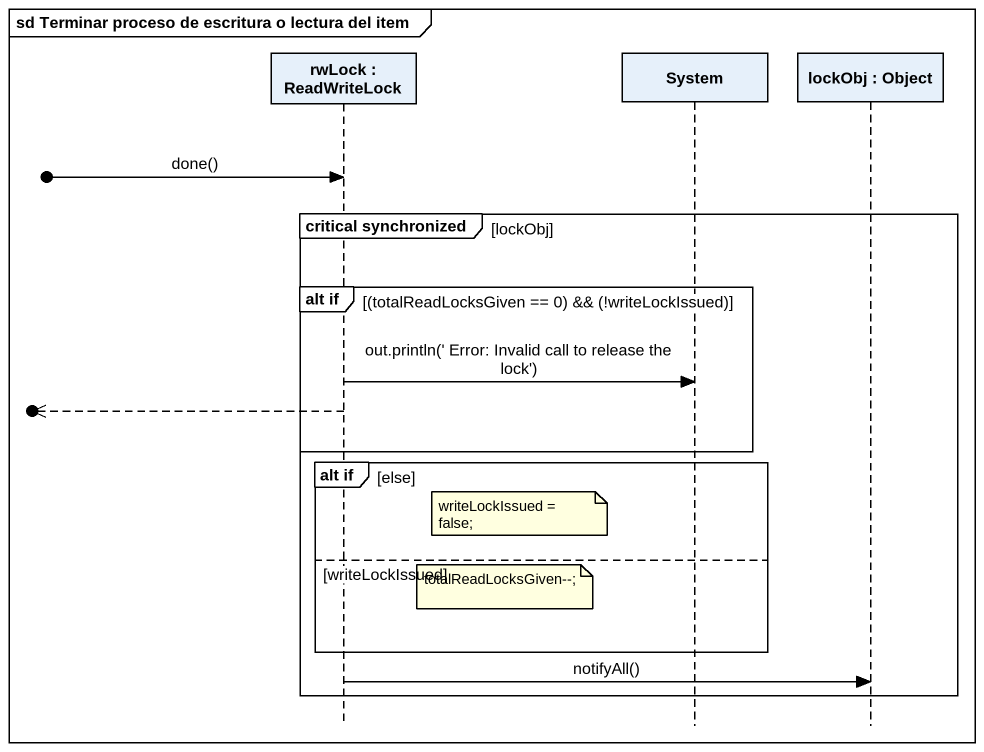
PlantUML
@startuml
mainframe sd Terminar proceso de escritura o lectura del item
hide footbox
participant "rwLock : ReadWriteLock" as rwLock
participant System
participant "lockObj : Object" as lockObj

[o-> rwLock : done()
group critical synchronized [lockObj]
  group alt if [(totalReadLocksGiven == 0) && (!writeLockIssued)]
    rwLock -> System : out.println(' Error: Invalid call to release the lock')
    [o<<-- rwLock
  end
  group alt if [else]
    note right of rwLock : writeLockIssued = false;
  else writeLockIssued
    note right of rwLock : totalReadLocksGiven--;
  end
  rwLock -> lockObj : notifyAll()
end
@enduml
